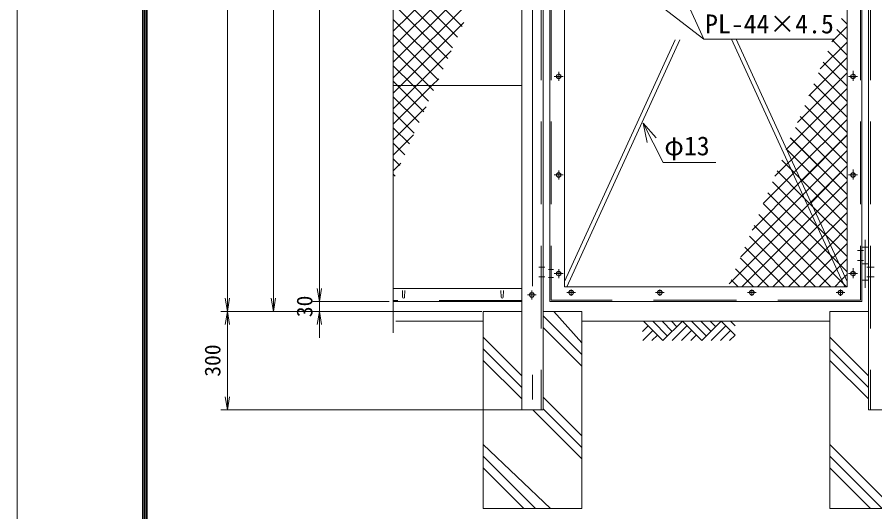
# Model space of a CAD drawing. Units: millimetres, scale not verified. Extents: x -5936 to 5936, y -4198 to 4198.
# Drawn here: x -5936 to -3325, y -1867 to -362 of the extents above; entities that cross this region are included whole.
import ezdxf
from ezdxf.enums import TextEntityAlignment as Align

# ---------------------------------------------------------------- set-up
doc = ezdxf.new("R2010")
doc.units = ezdxf.units.MM
doc.header["$LTSCALE"] = 30
doc.linetypes.add('USER2', pattern=[12.6, 8.4, -4.2])
doc.linetypes.add('USER3', pattern=[50.5, 30, -9, 2.5, -9])
for name, color, linetype, lineweight in [('0-0_22', 7, 'Continuous', 9), ('0-2_27', 3, 'Continuous', 9), ('0-3_D-STR1', 1, 'Continuous', 9), ('0-5_D-STR-TXT', 7, 'Continuous', 9), ('0-6_D-STR4', 7, 'Continuous', 9), ('0-7_0', 7, 'Continuous', 9), ('0-8_D-DCR-HCH', 7, 'Continuous', 9), ('0-B_D-STR-DIM', 7, 'Continuous', 9), ('0-E_D-STR2', 7, 'Continuous', 9), ('0-F_1', 7, 'Continuous', 9), ('1-1_D-TTL', 7, 'Continuous', 9)]:
    doc.layers.add(name, color=color, linetype=linetype, lineweight=lineweight)
doc.styles.add('ＭＳ ゴシック', font='')
doc.styles.get('ＭＳ ゴシック').set_extended_font_data('MS Gothic')

# ---------------------------------------------------------------- blocks, each defined once
blk = doc.blocks.new('G103')
at = {"layer": '0-0_22'}
for p, q in [((59839.3, 85697.5), (60263.6, 86121.8)), ((59839.3, 84849), (61112.1, 86121.8)), ((60687.9, 85697.5), (62036, 84349.4)), ((61112.1, 86121.8), (62884.6, 84349.4)), ((62111.4, 86121.8), (61611.8, 85622.2)), ((62959.9, 86121.8), (62036, 85197.9)), ((63808.4, 86121.8), (62460.3, 84773.6)), ((64657, 86121.8), (62884.6, 84349.4)), ((64232.7, 85697.6), (65580.8, 84349.4)), ((64657, 86121.8), (66429.4, 84349.4)), ((65656.2, 86121.8), (65156.6, 85622.2)), ((66504.8, 86121.8), (65580.9, 85197.9)), ((67353.3, 86121.8), (66005.1, 84773.7)), ((68201.8, 86121.8), (66429.4, 84349.4)), ((68301.7, 85173.4), (67777.5, 85697.5)), ((59839.3, 84849), (60339, 84349.4)), ((60263.6, 85273.3), (61187.5, 84349.4)), ((63384.2, 84849), (63883.8, 84349.4)), ((63808.5, 85273.3), (64732.3, 84349.4)), ((67428.6, 84349.4), (66929, 84849)), ((68277.2, 84349.4), (67353.3, 85273.3))]:
    blk.add_line(p, q, dxfattribs=at)
blk = doc.blocks.new('_OPEN')
at = {"layer": '0-7_0'}
blk.add_line((-30, 5), (0, 0), dxfattribs=at)
blk.add_lwpolyline([(-30, -5), (0, 0), (-30, 0)], dxfattribs=at)
blk = doc.blocks.new('G107')
at = {"layer": '0-F_1'}
for q in [(57849.4, 102851.6), (57018.5, 102429.9), (58470.4, 100598.3)]:
    blk.add_line((56647.2, 104191.2), q, dxfattribs=at)
blk = doc.blocks.new('G112')
at = {"layer": '0-F_1'}
for q in [(61140.5, 116233.3), (60292.7, 115846.6), (62618.5, 111870.2)]:
    blk.add_line((59995.1, 117621.8), q, dxfattribs=at)
blk = doc.blocks.new('G113')
at = {"layer": '0-F_1'}
for q in [(58929.2, 115307.9), (58359.7, 114570.4), (62618.5, 111870.2)]:
    blk.add_line((57268.4, 116001.8), q, dxfattribs=at)

msp = doc.modelspace()

# ---------------------------------------------------------------- linework, layer by layer
at = {"layer": '0-2_27', "linetype": 'USER3'}
msp.add_line((-3354.56, -1039.24), (-3354.56, -1185.67), dxfattribs=at)
at = {"layer": '0-2_27'}
for p, q in [((-3344.56, -1062.06), (-3364.56, -1062.06)), ((-3344.56, -1112.06), (-3364.56, -1112.06)), ((-3344.56, -1162.06), (-3364.56, -1162.06))]:
    msp.add_line(p, q, dxfattribs=at)
at = {"layer": '0-3_D-STR1', "linetype": 'USER3'}
for p, q in [((-4367.06, 1234.54), (-4367.06, -1614.31)), ((-4300.99, -542.06), (-4274.11, -542.06)), ((-4287.56, -555.5), (-4287.56, -528.61)), ((-3378.13, -542.06), (-3405.01, -542.06)), ((-3391.56, -555.5), (-3391.56, -525.37)), ((-4287.56, -855.5), (-4287.56, -828.61)), ((-3391.56, -855.5), (-3391.56, -825.37)), ((-4300.99, -842.06), (-4274.11, -842.06)), ((-3378.13, -842.06), (-3405.01, -842.06)), ((-4300.99, -1142.06), (-4274.11, -1142.06)), ((-4287.56, -1155.5), (-4287.56, -1128.61)), ((-3378.13, -1142.06), (-3405.01, -1142.06)), ((-3391.56, -1155.5), (-3391.56, -1125.37)), ((-4369.56, -1193.63), (-4369.56, -1220.51)), ((-4262.99, -1200.06), (-4236.11, -1200.06)), ((-4249.56, -1190.7), (-4249.56, -1209.69)), ((-3992.99, -1200.06), (-3966.11, -1200.06)), ((-3979.56, -1190.7), (-3979.56, -1209.69)), ((-3712.99, -1200.06), (-3686.11, -1200.06)), ((-3699.56, -1190.7), (-3699.56, -1209.69)), ((-3442.99, -1200.06), (-3416.11, -1200.06)), ((-3429.56, -1190.7), (-3429.56, -1209.69)), ((-4356.13, -1207.06), (-4383.01, -1207.06))]:
    msp.add_line(p, q, dxfattribs=at)
at = {"layer": '0-3_D-STR1'}
for p, q in [((-4399.56, 1210.77), (-4399.56, -1557.06)), ((-4334.56, 1210.77), (-4334.56, -1557.06)), ((-4314.56, 1210.77), (-4314.56, -1227.06)), ((-4269.56, 1210.77), (-4269.56, -1182.06)), ((-3409.56, 1210.77), (-3409.56, -1182.06)), ((-3364.56, 1210.77), (-3364.56, -1227.06)), ((-3344.56, 1210.77), (-3344.56, -1557.06)), ((-4791.05, -287.08), (-4791.05, -1322.75)), ((-3932.84, -430.34), (-4269.56, -1166.44)), ((-3918.54, -430.34), (-4262.41, -1182.06)), ((-3416.71, -1182.06), (-3761.3, -428.78)), ((-3409.56, -1166.44), (-3747, -428.78)), ((-4399.56, -570.06), (-4791.05, -570.06)), ((-3377.81, -1072.06), (-3359.47, -1072.06)), ((-4347.81, -1122.06), (-4329.47, -1122.06)), ((-3377.81, -1102.06), (-3359.47, -1102.06)), ((-3331.32, -1122.06), (-3349.66, -1122.06)), ((-3345.81, -1122.06), (-3327.47, -1122.06)), ((-4318.28, -1130.06), (-4303.49, -1130.06)), ((-4347.81, -1152.06), (-4329.47, -1152.06)), ((-4318.28, -1154.06), (-4303.49, -1154.06)), ((-3331.32, -1152.06), (-3349.66, -1152.06)), ((-3345.81, -1152.06), (-3327.47, -1152.06)), ((-4399.56, -1187.06), (-4791.05, -1187.06)), ((-4763.31, -1193.56), (-4762.56, -1214.06)), ((-4755.81, -1193.56), (-4756.56, -1214.06)), ((-4463.31, -1193.56), (-4462.56, -1214.06)), ((-4455.81, -1193.56), (-4456.56, -1214.06)), ((-3409.56, -1182.06), (-4269.56, -1182.06)), ((-4399.56, -1227.06), (-4791.05, -1227.06)), ((-3364.56, -1227.06), (-4314.56, -1227.06)), ((-4334.56, -1557.06), (-4399.56, -1557.06)), ((-3344.56, -1557.06), (-3279.56, -1557.06))]:
    msp.add_line(p, q, dxfattribs=at)
at = {"layer": '0-3_D-STR1', "linetype": 'USER2'}
for p, q in [((-4340.56, 1210.77), (-4340.56, -1557.06)), ((-4310.56, 1210.77), (-4310.56, -1223.06)), ((-3368.56, 1210.77), (-3368.56, -1223.06)), ((-3338.56, 1210.77), (-3338.56, -1557.06)), ((-4399.56, -1224.06), (-4791.05, -1224.06)), ((-3368.56, -1223.06), (-4310.56, -1223.06))]:
    msp.add_line(p, q, dxfattribs=at)
at = {"layer": '0-3_D-STR1'}
for points in [[(-4287.56, -534.22), (-4280.77, -538.14), (-4280.77, -545.98), (-4287.56, -549.9), (-4294.35, -545.98), (-4294.35, -538.14)], [(-3391.56, -534.22), (-3398.35, -538.14), (-3398.35, -545.98), (-3391.56, -549.9), (-3384.77, -545.98), (-3384.77, -538.14)], [(-4287.56, -834.22), (-4280.77, -838.14), (-4280.77, -845.98), (-4287.56, -849.9), (-4294.35, -845.98), (-4294.35, -838.14)], [(-3391.56, -834.22), (-3398.35, -838.14), (-3398.35, -845.98), (-3391.56, -849.9), (-3384.77, -845.98), (-3384.77, -838.14)], [(-4287.56, -1134.22), (-4280.77, -1138.14), (-4280.77, -1145.98), (-4287.56, -1149.9), (-4294.35, -1145.98), (-4294.35, -1138.14)], [(-3391.56, -1134.22), (-3398.35, -1138.14), (-3398.35, -1145.98), (-3391.56, -1149.9), (-3384.77, -1145.98), (-3384.77, -1138.14)], [(-4377.4, -1207.06), (-4373.48, -1213.85), (-4365.64, -1213.85), (-4361.72, -1207.06), (-4365.64, -1200.28), (-4373.48, -1200.28)], [(-4241.72, -1200.06), (-4245.64, -1206.85), (-4253.48, -1206.85), (-4257.4, -1200.06), (-4253.48, -1193.28), (-4245.64, -1193.28)], [(-3971.72, -1200.06), (-3975.64, -1206.85), (-3983.48, -1206.85), (-3987.4, -1200.06), (-3983.48, -1193.28), (-3975.64, -1193.28)], [(-3691.72, -1200.06), (-3695.64, -1206.85), (-3703.48, -1206.85), (-3707.4, -1200.06), (-3703.48, -1193.28), (-3695.64, -1193.28)], [(-3421.72, -1200.06), (-3425.64, -1206.85), (-3433.48, -1206.85), (-3437.4, -1200.06), (-3433.48, -1193.28), (-3425.64, -1193.28)]]:
    msp.add_lwpolyline(points, close=True, dxfattribs=at)
for centre in [(-4287.56, -542.06), (-3391.56, -542.06), (-4287.56, -842.06), (-3391.56, -842.06), (-4287.56, -1142.06), (-3391.56, -1142.06), (-4369.56, -1207.06), (-4249.56, -1200.06), (-3979.56, -1200.06), (-3699.56, -1200.06), (-3429.56, -1200.06)]:
    msp.add_circle(centre, 6.8, dxfattribs=at)
for centre in [(-4759.56, -1214.06), (-4459.56, -1214.06)]:
    msp.add_arc(centre, 3, 180, 0, dxfattribs=at)
at = {"layer": '0-5_D-STR-TXT'}
for p, q in [((-3845.69, -428.78), (-3448.11, -428.78)), ((-3969.75, -804.51), (-3808.81, -804.51))]:
    msp.add_line(p, q, dxfattribs=at)
at = {"layer": '0-6_D-STR4'}
for p, q in [((-4517.06, -1257.06), (-4517.06, -1857.06)), ((-4517.06, -1257.06), (-4399.56, -1257.06)), ((-4334.56, -1257.06), (-4217.06, -1257.06)), ((-4217.06, -1257.06), (-4217.06, -1857.06)), ((-3462.06, -1257.06), (-3462.06, -1857.06)), ((-3344.56, -1257.06), (-3462.06, -1257.06)), ((-4517.06, -1287.06), (-4783.38, -1287.06)), ((-3462.06, -1287.06), (-4217.06, -1287.06)), ((-4517.06, -1857.06), (-4217.06, -1857.06)), ((-3162.06, -1857.06), (-3462.06, -1857.06))]:
    msp.add_line(p, q, dxfattribs=at)
at = {"layer": '0-8_D-DCR-HCH'}
for p, q in [((-4217.06, -1387.97), (-4334.56, -1270.47)), ((-4217.06, -1352.62), (-4302.62, -1257.06)), ((-4217.06, -1423.33), (-4334.56, -1305.83)), ((-4399.56, -1452.96), (-4517.06, -1335.46)), ((-3344.56, -1452.96), (-3462.06, -1335.46)), ((-4399.56, -1488.32), (-4517.06, -1370.82)), ((-3344.56, -1488.32), (-3462.06, -1370.82)), ((-4399.56, -1523.67), (-4517.06, -1406.17)), ((-3344.56, -1523.67), (-3462.06, -1406.17)), ((-4217.06, -1635.46), (-4334.56, -1517.96)), ((-4217.06, -1706.17), (-4366.17, -1557.06)), ((-4217.06, -1670.82), (-4334.56, -1553.32)), ((-4312.62, -1857.06), (-4517.06, -1662.62)), ((-3267.62, -1857.06), (-3462.06, -1662.62)), ((-4357.98, -1857.06), (-4517.06, -1697.98)), ((-3302.98, -1857.06), (-3462.06, -1697.98)), ((-4393.33, -1857.06), (-4517.06, -1733.34)), ((-3338.33, -1857.06), (-3462.06, -1733.34))]:
    msp.add_line(p, q, dxfattribs=at)
at = {"layer": '0-B_D-STR-DIM'}
for p, q in [((-5296.03, 1170.77), (-5296.03, -1217.06)), ((-5156.03, -1217.06), (-5156.03, 702.94)), ((-5016.03, 702.94), (-5016.03, -1187.06)), ((-5016.03, -1187.06), (-5016.03, -1147.06)), ((-4803.38, -1227.06), (-5036.03, -1227.06)), ((-4803.38, -1227.06), (-5036.03, -1227.06)), ((-5016.03, -1257.06), (-5016.03, -1227.06)), ((-4521.89, -1257.06), (-5316.03, -1257.06)), ((-4521.89, -1257.06), (-5316.03, -1257.06)), ((-4521.89, -1257.06), (-5176.03, -1257.06)), ((-4521.89, -1257.06), (-5036.03, -1257.06)), ((-5296.03, -1517.06), (-5296.03, -1297.06)), ((-5016.03, -1297.06), (-5016.03, -1337.06)), ((-4396.89, -1557.06), (-5316.03, -1557.06))]:
    msp.add_line(p, q, dxfattribs=at)
at = {"layer": '0-E_D-STR2'}
for p, q in [((-4791.05, -404.65), (-4422.88, -36.48)), ((-4791.05, -451.79), (-4461.2, -121.94)), ((-4581.25, -389.69), (-4791.05, -179.9)), ((-4595.85, -422.24), (-4817.17, -200.92)), ((-4791.05, -498.93), (-4499.52, -207.4)), ((-4610.44, -454.79), (-4778.15, -287.08)), ((-4791.05, -546.07), (-4537.83, -292.86)), ((-4625.03, -487.34), (-4791.05, -321.32)), ((-4639.63, -519.88), (-4791.05, -368.46)), ((-3456.62, -437.3), (-3409.56, -390.24)), ((-3409.56, -382.87), (-3426.43, -366)), ((-4654.22, -552.43), (-4791.05, -415.6)), ((-3409.56, -430.01), (-3440.46, -399.12)), ((-3491.24, -519.06), (-3409.56, -437.38)), ((-3409.56, -477.15), (-3454.48, -432.24)), ((-3409.56, -524.29), (-3468.5, -465.35)), ((-3525.86, -600.82), (-3409.56, -484.52)), ((-3409.56, -571.43), (-3482.53, -498.47)), ((-3560.49, -682.58), (-3409.56, -531.66)), ((-3409.56, -618.58), (-3496.55, -531.59)), ((-3409.56, -665.72), (-3510.57, -564.71)), ((-3592.87, -762.11), (-3409.56, -578.8)), ((-3409.56, -712.86), (-3524.6, -597.82)), ((-4712.59, -682.62), (-4791.05, -604.17)), ((-4791.05, -734.63), (-4691.1, -634.69)), ((-4727.19, -715.16), (-4791.05, -651.31)), ((-3409.56, -760), (-3538.62, -630.94)), ((-3409.56, -807.14), (-3552.64, -664.06)), ((-4741.78, -747.71), (-4791.05, -698.45)), ((-3409.56, -854.28), (-3566.66, -697.18)), ((-4791.05, -781.77), (-4729.42, -720.15)), ((-3583.19, -728.86), (-3409.56, -901.45)), ((-3409.56, -901.42), (-3580.69, -730.29)), ((-3409.56, -720.44), (-3549.09, -861.42)), ((-3548.48, -859.14), (-3409.56, -720.22)), ((-4756.37, -780.26), (-4791.05, -745.59)), ((-3595.11, -764.35), (-3592.87, -762.11)), ((-3590.23, -767.9), (-3594.71, -763.41)), ((-3409.56, -948.56), (-3590.23, -767.9)), ((-3533.69, -891.49), (-3409.56, -767.36)), ((-4770.97, -812.81), (-4791.05, -792.73)), ((-4791.05, -828.91), (-4767.74, -805.61)), ((-3629.73, -846.11), (-3590.15, -806.53)), ((-3409.56, -814.63), (-3519.35, -926.43)), ((-3518.89, -923.83), (-3409.56, -814.5)), ((-4785.56, -845.35), (-4791.05, -839.87)), ((-3664.35, -927.87), (-3575.35, -838.87)), ((-3560.56, -871.22), (-3548.48, -859.14)), ((-3409.56, -995.7), (-3550.48, -854.78)), ((-3698.97, -1009.63), (-3560.56, -871.22)), ((-3503.42, -996.12), (-3636.78, -862.76)), ((-3504.1, -956.18), (-3409.56, -861.64)), ((-3733.6, -1091.39), (-3545.76, -903.56)), ((-3463.67, -1083.01), (-3650.8, -895.88)), ((-3545.76, -903.56), (-3533.69, -891.49)), ((-3489.3, -988.52), (-3409.56, -908.78)), ((-3768.22, -1173.16), (-3530.96, -935.9)), ((-3423.93, -1169.9), (-3664.83, -929)), ((-3530.96, -935.9), (-3518.89, -923.83)), ((-3458.9, -1182.06), (-3678.85, -962.11)), ((-3516.17, -968.25), (-3504.1, -956.18)), ((-3409.56, -1042.84), (-3510.73, -941.67)), ((-3474.51, -1020.87), (-3409.56, -955.92)), ((-3729.98, -1182.06), (-3516.17, -968.25)), ((-3501.37, -1000.59), (-3489.3, -988.52)), ((-3506.04, -1182.06), (-3692.87, -995.23)), ((-3682.84, -1182.06), (-3501.37, -1000.59)), ((-3470.99, -1028.55), (-3503.42, -996.12)), ((-3459.71, -1053.21), (-3409.56, -1003.06)), ((-3553.18, -1182.06), (-3706.9, -1028.35)), ((-3635.7, -1182.06), (-3486.58, -1032.94)), ((-3486.58, -1032.94), (-3474.51, -1020.87)), ((-3409.56, -1089.98), (-3470.99, -1028.55)), ((-3600.32, -1182.06), (-3720.92, -1061.46)), ((-3588.56, -1182.06), (-3471.78, -1065.28)), ((-3471.78, -1065.28), (-3459.71, -1053.21)), ((-3444.91, -1085.56), (-3409.56, -1050.2)), ((-3647.46, -1182.06), (-3734.94, -1094.58)), ((-3431.24, -1115.44), (-3463.67, -1083.01)), ((-3456.99, -1097.63), (-3444.91, -1085.56)), ((-3541.42, -1182.06), (-3456.99, -1097.63)), ((-3409.56, -1137.12), (-3431.24, -1115.44)), ((-3694.6, -1182.06), (-3748.97, -1127.7)), ((-3494.28, -1182.06), (-3442.19, -1129.97)), ((-3741.74, -1182.06), (-3762.99, -1160.82)), ((-3447.14, -1182.06), (-3427.39, -1162.32)), ((-3411.76, -1182.06), (-3423.93, -1169.9))]:
    msp.add_line(p, q, dxfattribs=at)
for points in [[(-4791.05, -593.21), (-4767.9, -570.06), (-4576.15, -378.32)], [(-4668.81, -584.98), (-4683.72, -570.06), (-4791.05, -462.74)], [(-4791.05, -640.35), (-4720.76, -570.06), (-4614.47, -463.77)], [(-4683.41, -617.52), (-4730.87, -570.06), (-4791.05, -509.88)], [(-4791.05, -687.49), (-4673.62, -570.06), (-4652.79, -549.23)], [(-4698, -650.07), (-4778.01, -570.06), (-4791.05, -557.03)], [(-3590.15, -806.53), (-3578.08, -794.45), (-3409.56, -625.94)], [(-3575.35, -838.87), (-3563.28, -826.8), (-3409.56, -673.08)], [(-3550.48, -854.78), (-3582.91, -822.35), (-3608.73, -796.53)], [(-3510.73, -941.67), (-3543.16, -909.24), (-3622.76, -829.64)], [(-3442.19, -1129.97), (-3430.12, -1117.9), (-3409.56, -1097.35)], [(-3427.39, -1162.32), (-3415.32, -1150.24), (-3409.56, -1144.49)]]:
    msp.add_lwpolyline(points, dxfattribs=at)
at = {"layer": '1-1_D-TTL', "color": 2, "lineweight": 18}
msp.add_lwpolyline([(-5936, 4197.6), (5936, 4197.6), (5936, -4197.6), (-5936, -4197.6)], close=True, dxfattribs=at)
at = {"layer": '1-1_D-TTL'}
for points in [[(-5554.4, 3886.67), (5554.4, 3886.67), (5554.4, -3886.67), (-5554.4, -3886.67)], [(-5550.87, 3883.13), (5550.87, 3883.13), (5550.87, -3883.13), (-5550.87, -3883.13)], [(-5547.33, 3879.6), (5547.33, 3879.6), (5547.33, -3879.6), (-5547.33, -3879.6)], [(-5543.8, 3876.07), (5543.8, 3876.07), (5543.8, -3876.07), (-5543.8, -3876.07)], [(-5540.27, 3872.53), (5540.27, 3872.53), (5540.27, -3872.53), (-5540.27, -3872.53)]]:
    msp.add_lwpolyline(points, close=True, dxfattribs=at)

# ---------------------------------------------------------------- block references
at = {"layer": '0-5_D-STR-TXT', "xscale": 0.03333333, "yscale": 0.03333333}
for name, p in [('G112', (-5932.97, -4157.79)), ('G113', (-5932.97, -4157.79)), ('G107', (-5918.76, -4157.79))]:
    msp.add_blockref(name, p, dxfattribs=at)
at = {"layer": '0-7_0', "xscale": -0.03333333, "yscale": 0.03333333}
msp.add_blockref('G103', (-1755.96, -4157.79), dxfattribs=at)
at = {"layer": '0-B_D-STR-DIM', "xscale": 1.333333, "yscale": 1.333333}
for p, rotation in [((-5016.03, -1227.06), 270), ((-5016.03, -1227.06), 270), ((-5296.03, -1257.06), 270), ((-5156.03, -1257.06), 270), ((-5296.03, -1257.06), 90), ((-5016.03, -1257.06), 90), ((-5296.03, -1557.06), 270)]:
    msp.add_blockref('_OPEN', p, dxfattribs=dict(at, rotation=rotation))

# ---------------------------------------------------------------- texts
at = {"layer": '0-5_D-STR-TXT', "style": 'ＭＳ ゴシック'}
for s, p in [('PL-44×4.5', (-3842.05, -428.5)), ('φ13', (-3966.1, -799.54))]:
    msp.add_text(s, height=57.62, dxfattribs=at).set_placement(p, align=Align.BOTTOM_LEFT)
at = {"layer": '0-B_D-STR-DIM', "style": 'ＭＳ ゴシック'}
for s, p in [('30', (-5022.78, -1274.69)), ('300', (-5302.78, -1455.94))]:
    msp.add_text(s, height=48.17, rotation=90, dxfattribs=at).set_placement(p, align=Align.BOTTOM_LEFT)

doc.saveas('drawing.dxf')
